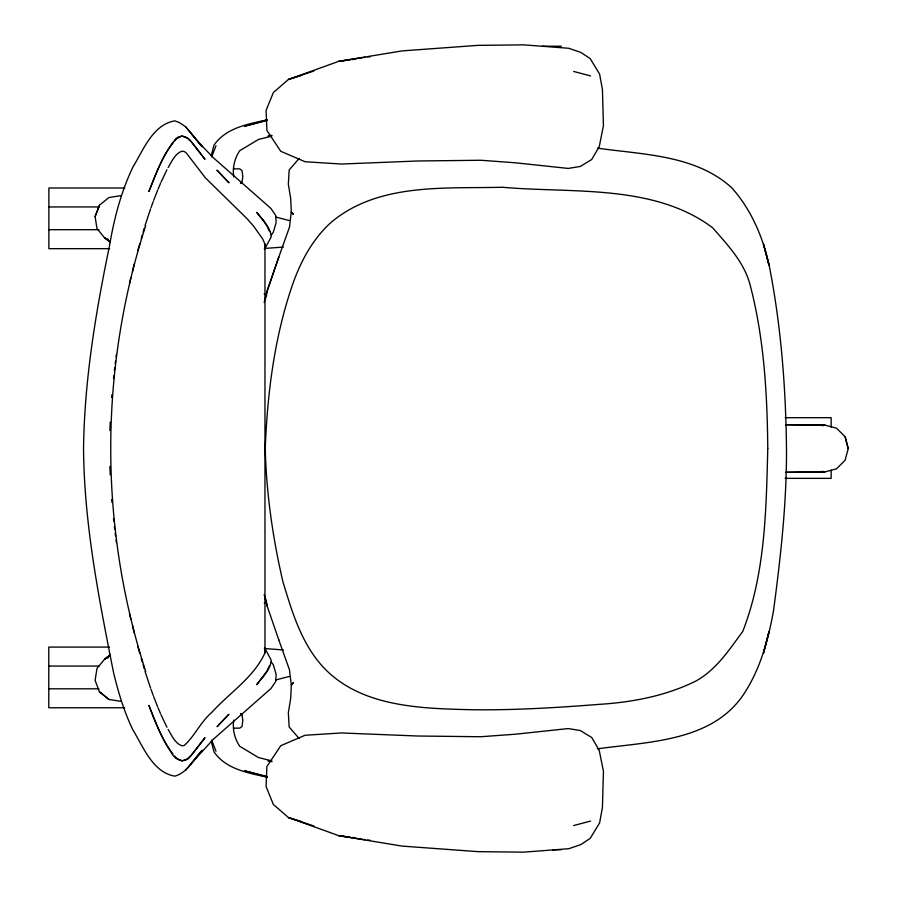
<?xml version="1.0" encoding="UTF-8"?>
<svg xmlns="http://www.w3.org/2000/svg" width="897" height="897" viewBox="0 0 897 897"><rect width="100%" height="100%" fill="white"/><g stroke="black" fill="none" stroke-linecap="round" stroke-linejoin="round"><path stroke-width="1.35" d="M264.929 248.323L264.963 244.107L262.72 239.039L253.526 226.01L246.944 218.576L205.357 177.83L186.318 153.006L184.244 151.503L182.035 151.178C174.926 153.634 171.775 161.55 168.154 167.526M109.894 430.526L110.219 422.173M233.758 720.078C232.334 729.16 234.599 738.657 239.701 746.27L258.493 757.55L271.813 760.891M111.71 397.405L111.934 394.68M113.515 378.467L113.807 375.787M114.379 370.416L114.67 367.725M115.197 363.745L115.556 361.076M116.083 357.084L116.442 354.427M265.232 299.755L267.373 290.325L278.754 257.215L267.362 290.303L264.189 302.457M129.527 283.194L130.827 277.969M132.453 271.443L134.404 263.595M211.3 155.473L213.923 145.258C225.898 127.744 247.942 124.1 267.228 119.839M822.336 425.75L824.87 425.1L785.671 424.707L824.87 425.1L836.542 428.194L845.097 436.738L848.226 448.578L845.097 460.262L836.542 468.806L824.87 471.934L785.738 472.315L824.87 471.9L822.336 471.261M137.824 250.521L139.719 243.973M141.233 238.737L142.376 234.812M143.128 232.188L144.271 228.264M145.684 225.64C99.085 369.766 99.085 527.234 145.684 671.36M145.022 225.64L150.584 208.866M278.653 257.461L289.451 227.244L291.312 211.972L290.695 198.573L288.341 184.255L289.17 170.004L299.127 158.477M151.032 207.644L153.23 201.545M191.745 754.68L204.998 737.704L190.635 756.205C184.793 764.289 174.803 760.151 171.114 752.258C161.55 737.794 155.013 721.592 148.891 705.446C155.764 722.096 161.617 739.846 173.009 754.041M211.703 156.941L215.964 145.785M120.86 195.647L108.918 197.542L99.522 205.155L95.093 216.569L96.977 228.511L104.59 237.907L110.219 242.044M95.093 216.569L99.522 205.155M153.679 200.334L157.681 190.119M158.164 188.964L160.585 183.212M264.963 244.107L264.963 652.893C253.638 677.706 229.318 692.876 211.546 712.644C200.58 721.995 194.817 735.989 184.244 745.497L182.035 745.822C174.926 743.366 171.775 735.45 168.154 729.474M161.079 182.113L166.943 169.746M267.048 670.799L269.605 665.54M264.469 647.533L271.186 660.08C270.692 669.936 262.193 677.157 256.721 684.691L266.398 671.808M110.23 242.044L104.635 237.84M263.124 676.876L263.886 675.833M271.365 234.913L273.305 232.278L276.108 222.714L275.738 215.515L270.961 208.474L213.452 157.838L197.676 141.39L185.668 126.791L179.456 122.631L174.937 120.86C152.882 124.391 143.341 150.034 132.958 166.977C121.151 191.666 114.143 218.352 109.613 245.262C95.744 312.246 84.419 379.947 83.533 448.5C84.116 523.938 98.827 598.03 113.37 671.752C118.124 691.71 123.977 711.512 132.958 730.023C143.341 746.966 152.882 772.609 174.937 776.14C187.753 772.418 193.494 759.221 202.217 750.262L185.668 770.209M264.469 249.467L271.186 236.92C270.692 227.076 262.227 219.81 256.721 212.309L263.886 221.167M110.219 654.956L104.613 659.127L96.977 668.489L95.093 680.431L99.421 691.722L108.918 699.458L120.86 701.353M173.009 142.959C161.729 157.244 155.529 174.78 148.891 191.554C156.145 173.816 162.57 155.035 174.881 140.022C179.075 134.023 186.565 135.884 190.635 140.795L204.998 159.296L191.745 142.32M174.702 140.896L176.395 138.833L181.99 135.974L187.54 138.261L190.915 141.58M190.736 764.02L213.452 739.162L270.961 688.526L275.738 681.485L276.108 674.286L273.305 664.722L271.365 662.087M190.915 755.42L187.54 758.739L181.99 761.026L176.395 758.167L174.702 756.104M240.508 183.47L242.033 182.338L242.807 176.451L242.033 170.565L239.757 168.86L233.512 168.86M104.635 659.16L110.23 654.956M264.267 603.132L266.633 601.36M104.613 659.127L108.245 657.68M301.661 75.359L288.475 79.452L273.35 92.559L266.084 110.421L266.891 130.446L280.739 151.279L305.058 161.729L341.365 164.039L417.968 160.978L480.803 160.26L515.427 162.794L568.25 168.434L580.258 166.461L591.684 159.52L599.241 146.637L603.434 125.67L602.436 89.565L599.6 74.036L590.159 58.585L580.785 52.385L568.799 48.292L523.624 44.85L478.056 45.355L402.047 50.905L338.707 61.355L288.475 79.452L313.793 71.054M573.643 825.554L590.54 821.08M275.581 679.982L289.114 676.484M267.34 120.445L244.601 126.219L267.474 119.85M271.813 136.109L258.493 139.45L239.701 150.73C234.599 158.343 232.334 167.84 233.758 176.922M271.97 135.324L268.035 136.03L270.793 135.559M349.639 59.931L338.707 61.355L364.888 57.296M352.364 59.583L355.1 59.224M367.602 56.993L370.315 56.69M597.413 748.849C649.103 741.572 713.698 741.774 744.936 692.338C760.712 667.637 768.404 639.113 773.539 610.543C780.67 556.802 786.77 502.791 786.49 448.5C785.783 387.1 781.04 325.409 769.11 265.131C762.82 236.864 751.114 209.405 731.649 187.664C695.332 154.833 643.295 154.71 597.413 148.151M264.357 248.458L283.396 247.067M542.416 46.207L561.376 46.207M124.705 187.989L48.875 187.989L48.875 248.66L109.625 248.66M48.875 206.949L98.984 206.949M48.875 229.699L98.984 229.699M785.11 417.688L831.16 417.688L831.16 427.174M785.11 478.359L831.16 478.359L831.16 470.23M109.535 647.096L48.774 647.096L48.774 707.767L124.616 707.767M48.774 666.056L98.883 666.056M48.774 688.806L98.883 688.806M233.512 728.14L239.757 728.14L242.033 726.435L242.807 720.549L242.033 714.662L240.508 713.53M552.608 849.728L561.219 849.728M264.357 648.542L283.396 649.933M364.888 839.704L338.707 835.645L288.475 817.548L273.35 804.441L266.084 786.579L266.891 766.554L280.739 745.721L305.058 735.271L341.365 732.961L417.968 736.022L480.803 736.74L515.427 734.206L568.25 728.566L580.258 730.539L591.684 737.48L599.241 750.363L603.434 771.33L602.436 807.435L599.6 822.964L590.159 838.415L580.785 844.615L568.799 848.708L523.624 852.15L478.056 851.645L402.047 846.095L338.707 835.645L349.639 837.069M367.602 840.007L370.315 840.31M352.364 837.417L355.1 837.776M270.793 761.441L268.035 760.97L271.97 761.676M267.228 777.161C247.942 772.9 225.898 769.256 213.923 751.742L211.3 741.516M267.474 777.15L244.601 770.781L267.34 776.555M275.581 217.018L289.114 220.516M573.643 71.446L590.54 75.92M313.793 825.946L288.475 817.548L301.661 821.641M104.613 237.873L108.245 239.32M264.357 294.025L266.633 295.64M264.267 293.868L266.544 295.483M99.421 691.722L108.918 699.458M299.127 738.523L289.17 726.996L288.341 712.745L290.695 698.427L291.312 685.028L289.451 669.756L278.653 639.539M190.736 132.98L202.217 146.738L185.668 126.791M263.124 220.124L266.398 225.192M166.943 727.254L161.079 714.887M267.048 226.201L269.605 231.46M158.164 708.036L160.585 713.788M153.679 696.666L157.681 706.881M211.703 740.059L215.964 751.215M151.032 689.356L153.23 695.455M264.189 594.543L267.373 606.675L278.754 639.785M145.022 671.36L150.584 688.134M137.824 646.479L139.719 653.027M141.233 658.263L142.376 662.188M143.128 664.812L144.271 668.736M845.097 436.738L848.226 448.578M129.527 613.806L130.827 619.031M132.453 625.557L134.404 633.405M265.232 597.245L267.373 606.675M115.197 533.255L115.556 535.924M116.083 539.916L116.442 542.573M113.515 518.533L113.807 521.213M114.379 526.584L114.67 529.275M111.71 499.595L111.934 502.32M109.894 466.474L110.219 474.827M264.929 648.677L264.963 652.893M767.776 448.5C766.195 509.9 765.343 573.542 742.738 631.488C729.104 649.921 716.165 669.969 695.489 681.249C665.496 695.96 632.34 702.284 599.196 704.358C556.959 707.677 514.631 710.301 472.248 709.74C417.183 708.439 352.353 706.948 315.979 658.454C299.105 635.782 291.032 608.458 282.925 581.761C272.766 537.998 266.364 493.451 265.232 448.5C267.295 395.241 273.877 341.611 290.482 290.785C298.679 265.198 310.979 240.508 331.206 222.288C378.545 182.584 444.643 188.751 502.477 187.26C571.927 193.472 653.532 183.571 712.61 227.726C728.005 245.374 744.936 263.023 750.52 286.491C764.166 339.301 767.249 394.153 767.776 448.5M768.908 632.093L763.482 653.038L768.908 632.093M291.996 684.209L291.312 685.028L293.297 682.662L291.996 684.209M222.591 720.773L217.085 726.705L228.881 714.315L222.591 720.773M228.881 182.685L217.085 170.295L228.881 182.685M293.297 214.338L291.312 211.972L293.297 214.338M768.908 264.907L763.482 244.062L768.908 264.907"/></g></svg>
